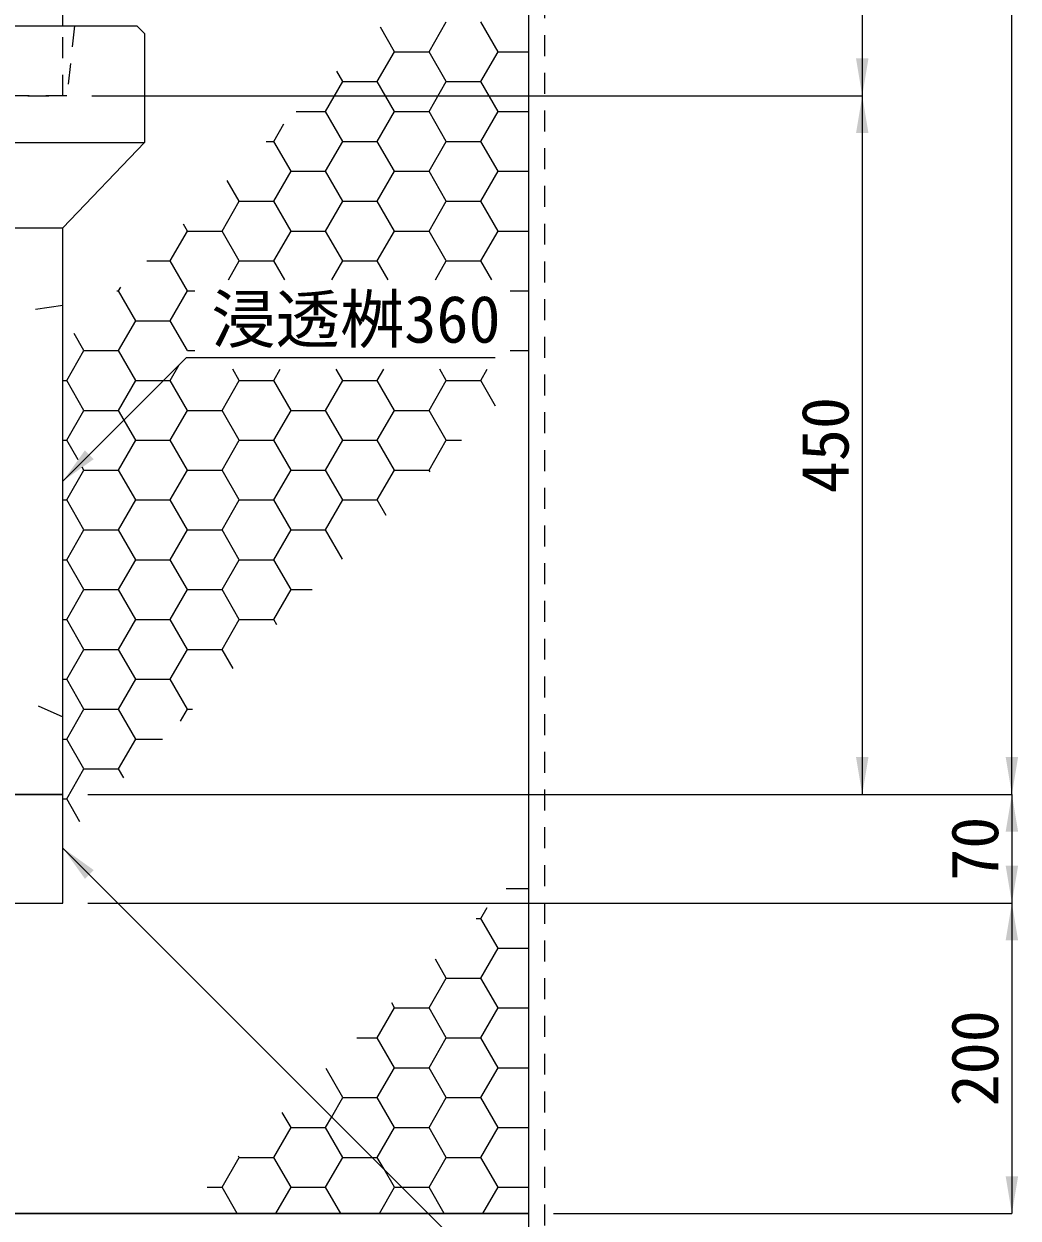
# Model space of a CAD drawing. Units: millimetres at full size. Extents: x 40781 to 122968, y -21714 to -2620.
# Drawn here: x 98340 to 98981, y -17824 to -17055 of the extents above; entities that cross this region are included whole.
import ezdxf
from ezdxf.enums import TextEntityAlignment as Align

# ---------------------------------------------------------------- set-up
doc = ezdxf.new("R2010")
doc.units = ezdxf.units.MM
doc.header["$LTSCALE"] = 18
doc.linetypes.add('USER2', pattern=[1.35, 0.75, -0.6])
doc.linetypes.add('USER3', pattern=[2, 1, -1])
for name, color, linetype, lineweight in [('0_2', 7, 'Continuous', 9), ('ハッチング', 7, 'Continuous', 5), ('寸法線', 7, 'Continuous', 9), ('本体', 2, 'Continuous', 13)]:
    doc.layers.add(name, color=color, linetype=linetype, lineweight=lineweight)
doc.styles.add('ＭＳ ゴシック', font='')
doc.styles.get('ＭＳ ゴシック').set_extended_font_data('MS Gothic')

# ---------------------------------------------------------------- blocks, each defined once
blk = doc.blocks.new('filled_arrow')
at = {"color": 0, "linetype": 'Continuous', "lineweight": -2}
blk.add_solid([(7.5, 1.25), (0, 0), (7.5, -1.25)], dxfattribs=at)

msp = doc.modelspace()

# ---------------------------------------------------------------- linework, layer by layer
at = {"layer": '0_2', "linetype": 'USER3'}
for p, q in [((98365.45, -17235.8), (98316.45, -17243)), ((98316.45, -17479.14), (98365.45, -17500.76))]:
    msp.add_line(p, q, dxfattribs=at)
at = {"layer": 'ハッチング'}
for p, q in [((98601.21, -17072.46), (98612.32, -17053.21)), ((98645.66, -17072.46), (98634.55, -17053.21)), ((98578.99, -17072.46), (98569.89, -17056.7)), ((98567.87, -17091.7), (98578.99, -17072.46)), ((98578.99, -17072.46), (98601.21, -17072.46)), ((98612.32, -17091.7), (98601.21, -17072.46)), ((98634.55, -17091.7), (98645.66, -17072.46)), ((98645.66, -17072.46), (98665.45, -17072.46)), ((98534.54, -17110.95), (98545.65, -17091.7)), ((98545.65, -17091.7), (98541.71, -17084.88)), ((98545.65, -17091.7), (98567.88, -17091.7)), ((98578.99, -17110.95), (98567.87, -17091.7)), ((98601.21, -17110.95), (98612.32, -17091.7)), ((98612.32, -17091.7), (98634.55, -17091.7)), ((98645.66, -17110.95), (98634.55, -17091.7)), ((98515.64, -17110.95), (98534.54, -17110.95)), ((98545.65, -17130.2), (98534.54, -17110.95)), ((98567.87, -17130.2), (98578.99, -17110.95)), ((98578.99, -17110.95), (98601.21, -17110.95)), ((98612.32, -17130.2), (98601.21, -17110.95)), ((98634.55, -17130.2), (98645.66, -17110.95)), ((98645.66, -17110.95), (98665.45, -17110.95)), ((98501.2, -17130.2), (98507.77, -17118.82)), ((98496.39, -17130.2), (98501.2, -17130.2)), ((98512.31, -17149.45), (98501.2, -17130.2)), ((98534.54, -17149.45), (98545.65, -17130.2)), ((98545.65, -17130.2), (98567.88, -17130.2)), ((98578.99, -17149.45), (98567.87, -17130.2)), ((98601.21, -17149.45), (98612.32, -17130.2)), ((98612.32, -17130.2), (98634.55, -17130.2)), ((98645.66, -17149.45), (98634.55, -17130.2)), ((98501.2, -17168.69), (98512.31, -17149.45)), ((98512.31, -17149.45), (98534.54, -17149.45)), ((98545.65, -17168.69), (98534.54, -17149.45)), ((98567.87, -17168.69), (98578.99, -17149.45)), ((98578.99, -17149.45), (98601.21, -17149.45)), ((98612.32, -17168.69), (98601.21, -17149.45)), ((98634.55, -17168.69), (98645.66, -17149.45)), ((98645.66, -17149.45), (98665.45, -17149.45)), ((98478.97, -17168.69), (98471.26, -17155.33)), ((98467.86, -17187.94), (98478.97, -17168.69)), ((98478.98, -17168.69), (98501.2, -17168.69)), ((98512.31, -17187.94), (98501.2, -17168.69)), ((98534.54, -17187.94), (98545.65, -17168.69)), ((98545.65, -17168.69), (98567.88, -17168.69)), ((98578.99, -17187.94), (98567.87, -17168.69)), ((98601.21, -17187.94), (98612.32, -17168.69)), ((98612.32, -17168.69), (98634.55, -17168.69)), ((98645.66, -17187.94), (98634.55, -17168.69)), ((98445.64, -17187.94), (98443.08, -17183.51)), ((98434.52, -17207.19), (98445.64, -17187.94)), ((98445.64, -17187.94), (98467.86, -17187.94)), ((98478.97, -17207.19), (98467.86, -17187.94)), ((98501.2, -17207.19), (98512.31, -17187.94)), ((98512.31, -17187.94), (98534.54, -17187.94)), ((98545.65, -17207.19), (98534.54, -17187.94)), ((98567.87, -17207.19), (98578.99, -17187.94)), ((98578.99, -17187.94), (98601.21, -17187.94)), ((98612.32, -17207.19), (98601.21, -17187.94)), ((98634.55, -17207.19), (98645.66, -17187.94)), ((98645.66, -17187.94), (98665.45, -17187.94)), ((98419.4, -17207.19), (98434.52, -17207.19)), ((98445.64, -17226.44), (98434.52, -17207.19)), ((98471.95, -17219.35), (98478.97, -17207.19)), ((98478.98, -17207.19), (98501.2, -17207.19)), ((98508.22, -17219.35), (98501.2, -17207.19)), ((98538.63, -17219.35), (98545.65, -17207.19)), ((98545.65, -17207.19), (98567.88, -17207.19)), ((98574.9, -17219.35), (98567.87, -17207.19)), ((98605.3, -17219.35), (98612.32, -17207.19)), ((98612.32, -17207.19), (98634.55, -17207.19)), ((98641.57, -17219.35), (98634.55, -17207.19)), ((98400.15, -17226.44), (98401.19, -17226.44)), ((98401.19, -17226.44), (98402.6, -17223.99)), ((98412.3, -17245.68), (98401.19, -17226.44)), ((98434.52, -17245.68), (98445.64, -17226.44)), ((98445.64, -17226.44), (98450.34, -17226.44)), ((98653.47, -17226.44), (98665.45, -17226.44)), ((98401.19, -17264.93), (98412.3, -17245.68)), ((98412.3, -17245.68), (98434.52, -17245.68)), ((98445.64, -17264.93), (98434.52, -17245.68)), ((98378.96, -17264.93), (98372.63, -17253.96)), ((98367.85, -17284.18), (98378.96, -17264.93)), ((98378.96, -17264.93), (98401.19, -17264.93)), ((98412.3, -17284.18), (98401.19, -17264.93)), ((98445.64, -17264.93), (98450.34, -17264.93)), ((98653.47, -17264.93), (98665.45, -17264.93)), ((98434.52, -17284.18), (98440.36, -17274.06)), ((98478.97, -17284.18), (98474.79, -17276.94)), ((98501.2, -17284.18), (98505.38, -17276.94)), ((98545.65, -17284.18), (98541.47, -17276.94)), ((98567.87, -17284.18), (98572.06, -17276.94)), ((98612.32, -17284.18), (98608.14, -17276.94)), ((98634.55, -17284.18), (98638.73, -17276.94)), ((98365.45, -17284.18), (98367.85, -17284.18)), ((98378.96, -17303.43), (98367.85, -17284.18)), ((98401.19, -17303.43), (98412.3, -17284.18)), ((98412.3, -17284.18), (98434.52, -17284.18)), ((98445.64, -17303.43), (98434.52, -17284.18)), ((98467.86, -17303.43), (98478.97, -17284.18)), ((98478.98, -17284.18), (98501.2, -17284.18)), ((98512.31, -17303.43), (98501.2, -17284.18)), ((98534.54, -17303.43), (98545.65, -17284.18)), ((98545.65, -17284.18), (98567.88, -17284.18)), ((98578.99, -17303.43), (98567.87, -17284.18)), ((98601.21, -17303.43), (98612.32, -17284.18)), ((98612.32, -17284.18), (98634.55, -17284.18)), ((98644.09, -17300.7), (98634.55, -17284.18)), ((98367.85, -17322.67), (98378.96, -17303.43)), ((98378.96, -17303.43), (98401.19, -17303.43)), ((98412.3, -17322.67), (98401.19, -17303.43)), ((98434.52, -17322.67), (98445.64, -17303.43)), ((98445.64, -17303.43), (98467.86, -17303.43)), ((98478.97, -17322.67), (98467.86, -17303.43)), ((98501.2, -17322.67), (98512.31, -17303.43)), ((98512.31, -17303.43), (98534.54, -17303.43)), ((98545.65, -17322.67), (98534.54, -17303.43)), ((98567.87, -17322.67), (98578.99, -17303.43)), ((98578.99, -17303.43), (98601.21, -17303.43)), ((98612.32, -17322.67), (98601.21, -17303.43)), ((98365.45, -17322.67), (98367.85, -17322.67)), ((98375.18, -17335.36), (98367.85, -17322.67)), ((98401.19, -17341.92), (98412.3, -17322.67)), ((98412.3, -17322.67), (98434.52, -17322.67)), ((98445.64, -17341.92), (98434.52, -17322.67)), ((98467.86, -17341.92), (98478.97, -17322.67)), ((98478.98, -17322.67), (98501.2, -17322.67)), ((98512.31, -17341.92), (98501.2, -17322.67)), ((98534.54, -17341.92), (98545.65, -17322.67)), ((98545.65, -17322.67), (98567.88, -17322.67)), ((98578.99, -17341.92), (98567.87, -17322.67)), ((98601.21, -17341.92), (98612.32, -17322.67)), ((98612.32, -17322.67), (98622.11, -17322.67)), ((98367.85, -17361.17), (98378.96, -17341.92)), ((98378.96, -17341.92), (98377.9, -17340.08)), ((98378.96, -17341.92), (98401.19, -17341.92)), ((98412.3, -17361.17), (98401.19, -17341.92)), ((98434.52, -17361.17), (98445.64, -17341.92)), ((98445.64, -17341.92), (98467.86, -17341.92)), ((98478.97, -17361.17), (98467.86, -17341.92)), ((98501.2, -17361.17), (98512.31, -17341.92)), ((98512.31, -17341.92), (98534.54, -17341.92)), ((98545.65, -17361.17), (98534.54, -17341.92)), ((98567.87, -17361.17), (98578.99, -17341.92)), ((98578.99, -17341.92), (98601.21, -17341.92)), ((98601.82, -17342.97), (98601.21, -17341.92)), ((98365.45, -17361.17), (98367.85, -17361.17)), ((98378.96, -17380.42), (98367.85, -17361.17)), ((98401.19, -17380.42), (98412.3, -17361.17)), ((98412.3, -17361.17), (98434.52, -17361.17)), ((98445.64, -17380.42), (98434.52, -17361.17)), ((98467.86, -17380.42), (98478.97, -17361.17)), ((98478.98, -17361.17), (98501.2, -17361.17)), ((98512.31, -17380.42), (98501.2, -17361.17)), ((98534.54, -17380.42), (98545.65, -17361.17)), ((98545.65, -17361.17), (98567.88, -17361.17)), ((98573.64, -17371.15), (98567.87, -17361.17)), ((98367.85, -17399.66), (98378.96, -17380.42)), ((98378.96, -17380.42), (98401.19, -17380.42)), ((98412.3, -17399.66), (98401.19, -17380.42)), ((98434.52, -17399.66), (98445.64, -17380.42)), ((98445.64, -17380.42), (98467.86, -17380.42)), ((98478.97, -17399.66), (98467.86, -17380.42)), ((98501.2, -17399.66), (98512.31, -17380.42)), ((98512.31, -17380.42), (98534.54, -17380.42)), ((98545.46, -17399.33), (98534.54, -17380.42)), ((98365.45, -17399.66), (98367.85, -17399.66)), ((98378.96, -17418.91), (98367.85, -17399.66)), ((98401.19, -17418.91), (98412.3, -17399.66)), ((98412.3, -17399.66), (98434.52, -17399.66)), ((98445.64, -17418.91), (98434.52, -17399.66)), ((98467.86, -17418.91), (98478.97, -17399.66)), ((98478.98, -17399.66), (98501.2, -17399.66)), ((98512.31, -17418.91), (98501.2, -17399.66)), ((98367.85, -17438.16), (98378.96, -17418.91)), ((98378.96, -17418.91), (98401.19, -17418.91)), ((98412.3, -17438.16), (98401.19, -17418.91)), ((98434.52, -17438.16), (98445.64, -17418.91)), ((98445.64, -17418.91), (98467.86, -17418.91)), ((98478.97, -17438.16), (98467.86, -17418.91)), ((98501.2, -17438.16), (98512.31, -17418.91)), ((98512.31, -17418.91), (98525.88, -17418.91)), ((98365.45, -17438.16), (98367.85, -17438.16)), ((98378.96, -17457.41), (98367.85, -17438.16)), ((98401.19, -17457.4), (98412.3, -17438.16)), ((98412.3, -17438.16), (98434.52, -17438.16)), ((98445.64, -17457.41), (98434.52, -17438.16)), ((98467.86, -17457.4), (98478.97, -17438.16)), ((98478.98, -17438.16), (98501.2, -17438.16)), ((98503.19, -17441.6), (98501.2, -17438.16)), ((98367.85, -17476.65), (98378.96, -17457.4)), ((98378.96, -17457.4), (98401.19, -17457.4)), ((98412.3, -17476.65), (98401.19, -17457.41)), ((98434.52, -17476.65), (98445.64, -17457.4)), ((98445.64, -17457.4), (98467.86, -17457.4)), ((98475.01, -17469.78), (98467.86, -17457.41)), ((98365.45, -17476.65), (98367.85, -17476.65)), ((98378.96, -17495.9), (98367.85, -17476.65)), ((98401.19, -17495.9), (98412.3, -17476.65)), ((98412.3, -17476.65), (98434.52, -17476.65)), ((98445.64, -17495.9), (98434.52, -17476.65)), ((98367.85, -17515.15), (98378.96, -17495.9)), ((98378.96, -17495.9), (98401.19, -17495.9)), ((98412.3, -17515.15), (98401.19, -17495.9)), ((98441.2, -17503.59), (98445.64, -17495.9)), ((98445.64, -17495.9), (98448.89, -17495.9)), ((98365.45, -17515.15), (98367.85, -17515.15)), ((98378.96, -17534.39), (98367.85, -17515.15)), ((98401.19, -17534.39), (98412.3, -17515.15)), ((98412.3, -17515.15), (98429.64, -17515.15)), ((98367.85, -17553.64), (98378.96, -17534.39)), ((98378.96, -17534.39), (98401.19, -17534.39)), ((98404.56, -17540.23), (98401.19, -17534.39)), ((98365.45, -17553.64), (98367.85, -17553.64)), ((98376.38, -17568.41), (98367.85, -17553.64)), ((98650.87, -17611.38), (98665.45, -17611.38)), ((98634.55, -17630.63), (98638.55, -17623.7)), ((98631.62, -17630.63), (98634.55, -17630.63)), ((98645.66, -17649.88), (98634.55, -17630.63)), ((98634.55, -17669.13), (98645.66, -17649.88)), ((98645.66, -17649.88), (98665.45, -17649.88)), ((98612.32, -17669.13), (98605.3, -17656.96)), ((98601.21, -17688.37), (98612.32, -17669.13)), ((98612.32, -17669.13), (98634.55, -17669.13)), ((98645.66, -17688.37), (98634.55, -17669.13)), ((98567.87, -17707.62), (98578.99, -17688.37)), ((98578.99, -17688.37), (98577.12, -17685.14)), ((98578.99, -17688.37), (98601.21, -17688.37)), ((98612.32, -17707.62), (98601.21, -17688.37)), ((98634.55, -17707.62), (98645.66, -17688.37)), ((98645.66, -17688.37), (98665.45, -17688.37)), ((98554.63, -17707.62), (98567.88, -17707.62)), ((98578.99, -17726.87), (98567.87, -17707.62)), ((98601.21, -17726.87), (98612.32, -17707.62)), ((98612.32, -17707.62), (98634.55, -17707.62)), ((98645.66, -17726.87), (98634.55, -17707.62)), ((98545.65, -17746.12), (98534.85, -17727.41)), ((98567.87, -17746.12), (98578.99, -17726.87)), ((98578.99, -17726.87), (98601.21, -17726.87)), ((98612.32, -17746.12), (98601.21, -17726.87)), ((98634.55, -17746.12), (98645.66, -17726.87)), ((98645.66, -17726.87), (98665.45, -17726.87)), ((98538.52, -17758.47), (98545.65, -17746.12)), ((98545.65, -17746.12), (98567.88, -17746.12)), ((98578.99, -17765.36), (98567.87, -17746.12)), ((98601.21, -17765.36), (98612.32, -17746.12)), ((98612.32, -17746.12), (98634.55, -17746.12)), ((98645.66, -17765.36), (98634.55, -17746.12)), ((98512.31, -17765.36), (98506.67, -17755.59)), ((98534.54, -17765.36), (98538.52, -17758.47)), ((98501.2, -17784.61), (98512.31, -17765.36)), ((98512.31, -17765.36), (98534.54, -17765.36)), ((98545.65, -17784.61), (98534.54, -17765.36)), ((98567.87, -17784.61), (98578.99, -17765.36)), ((98578.99, -17765.36), (98601.21, -17765.36)), ((98612.32, -17784.61), (98601.21, -17765.36)), ((98634.55, -17784.61), (98645.66, -17765.36)), ((98645.66, -17765.36), (98665.45, -17765.36)), ((98478.97, -17784.61), (98478.49, -17783.77)), ((98467.86, -17803.86), (98478.97, -17784.61)), ((98478.98, -17784.61), (98501.2, -17784.61)), ((98512.31, -17803.86), (98501.2, -17784.61)), ((98534.54, -17803.86), (98545.65, -17784.61)), ((98545.65, -17784.61), (98564.66, -17784.61)), ((98564.66, -17784.61), (98567.88, -17784.61)), ((98572.26, -17792.21), (98567.87, -17784.61)), ((98601.21, -17803.86), (98612.32, -17784.61)), ((98612.32, -17784.61), (98634.55, -17784.61)), ((98645.66, -17803.86), (98634.55, -17784.61)), ((98578.99, -17803.86), (98572.26, -17792.21)), ((98458.4, -17803.86), (98467.86, -17803.86)), ((98477.64, -17820.8), (98467.86, -17803.86)), ((98502.53, -17820.8), (98512.31, -17803.86)), ((98512.31, -17803.86), (98534.54, -17803.86)), ((98544.32, -17820.8), (98534.54, -17803.86)), ((98569.21, -17820.8), (98578.99, -17803.86)), ((98578.99, -17803.86), (98583.91, -17803.86)), ((98583.91, -17803.86), (98601.21, -17803.86)), ((98610.99, -17820.8), (98601.21, -17803.86)), ((98635.88, -17820.8), (98645.66, -17803.86)), ((98645.66, -17803.86), (98665.45, -17803.86))]:
    msp.add_line(p, q, dxfattribs=at)
at = {"layer": 'ハッチング', "linetype": 'USER2', "lineweight": 9}
msp.add_lwpolyline([(98365.45, -16745.8), (98675.45, -16745.8), (98675.45, -17830.8), (97595.45, -17830.8), (97595.45, -16745.8), (97905.45, -16745.8)], dxfattribs=at)
at = {"layer": 'ハッチング', "lineweight": 20}
msp.add_lwpolyline([(97905.45, -16755.8), (97605.45, -16755.8), (97605.45, -17820.8), (98665.45, -17820.8), (98665.45, -16755.8), (98365.45, -16755.8)], dxfattribs=at)
msp.add_lwpolyline([(97605.45, -17970.8), (98665.45, -17970.8), (98665.45, -17820.8), (97605.45, -17820.8)], close=True, dxfattribs=at)
at = {"layer": '寸法線'}
for p, q in [((98976.56, -17550.8), (98976.56, -16155.8)), ((98880.19, -16650.8), (98880.19, -17100.8)), ((98383.94, -17100.8), (98880.19, -17100.8)), ((98383.94, -17100.8), (98880.19, -17100.8)), ((98880.19, -17100.8), (98880.19, -17550.8)), ((98381.45, -17550.8), (98976.56, -17550.8)), ((98381.45, -17550.8), (98976.56, -17550.8)), ((98381.45, -17550.8), (98880.19, -17550.8)), ((98976.56, -17550.8), (98976.56, -17620.8)), ((98381.45, -17620.8), (98976.56, -17620.8)), ((98381.45, -17620.8), (98976.56, -17620.8)), ((98976.56, -17620.8), (98976.56, -17820.8)), ((98681.45, -17820.8), (98976.56, -17820.8))]:
    msp.add_line(p, q, dxfattribs=at)
for points in [[(98365.45, -17348.97), (98444.94, -17269.49), (98643.84, -17269.49)], [(98365.45, -17585.4), (98685.52, -17905.47), (98843.32, -17905.47)]]:
    msp.add_lwpolyline(points, dxfattribs=at)
at = {"layer": '本体'}
for p, q in [((97857.95, -17055.8), (98412.95, -17055.8)), ((98412.95, -17055.8), (98417.95, -17060.8)), ((98417.95, -17060.8), (98417.95, -17130.8)), ((98365.45, -17550.8), (98312.45, -17550.8)), ((98365.45, -17620.8), (98365.45, -17550.8)), ((97905.45, -17620.8), (98365.45, -17620.8))]:
    msp.add_line(p, q, dxfattribs=at)
at = {"layer": '本体', "linetype": 'USER2'}
for p, q in [((98372.95, -17055.8), (98367.94, -17100.8)), ((98367.94, -17100.8), (98333.95, -17100.8))]:
    msp.add_line(p, q, dxfattribs=at)
at = {"layer": '本体', "lineweight": 9}
for p, q in [((97852.95, -17130.8), (98417.95, -17130.8)), ((97905.45, -17185.8), (98365.45, -17185.8))]:
    msp.add_line(p, q, dxfattribs=at)
at = {"layer": '本体'}
for points in [[(98365.45, -17055.8), (98365.45, -16735.8), (98417.95, -16680.8)], [(97852.95, -17130.8), (97905.45, -17185.8), (97905.45, -17550.8), (98365.45, -17550.8), (98365.45, -17185.8), (98417.95, -17130.8)]]:
    msp.add_lwpolyline(points, dxfattribs=at)
at = {"layer": '本体', "linetype": 'USER2', "lineweight": 9}
msp.add_lwpolyline([(97905.45, -17055.8), (97905.45, -17100.8), (98365.45, -17100.8), (98365.45, -17055.8)], dxfattribs=at)

# ---------------------------------------------------------------- block references
at = {"layer": '寸法線', "xscale": 3.2, "yscale": 3.2}
for p, rotation in [((98880.19, -17100.8), 90), ((98880.19, -17100.8), 270), ((98365.45, -17348.97), 45), ((98880.19, -17550.8), 90), ((98976.56, -17550.8), 90), ((98976.56, -17550.8), 270), ((98365.45, -17585.4), 315), ((98976.56, -17620.8), 90), ((98976.56, -17620.8), 270), ((98976.56, -17820.8), 90)]:
    msp.add_blockref('filled_arrow', p, dxfattribs=dict(at, rotation=rotation))

# ---------------------------------------------------------------- texts
at = {"layer": '寸法線', "style": 'ＭＳ ゴシック'}
msp.add_text('浸透桝360', height=30.38, dxfattribs=at).set_placement((98460.94, -17229.46), align=Align.TOP_LEFT)
for s, p in [('450', (98856.19, -17325.8)), ('70', (98952.56, -17585.8)), ('200', (98952.56, -17720.8))]:
    msp.add_text(s, height=30.38, rotation=90, dxfattribs=at).set_placement(p, align=Align.MIDDLE_CENTER)

doc.saveas('drawing.dxf')
